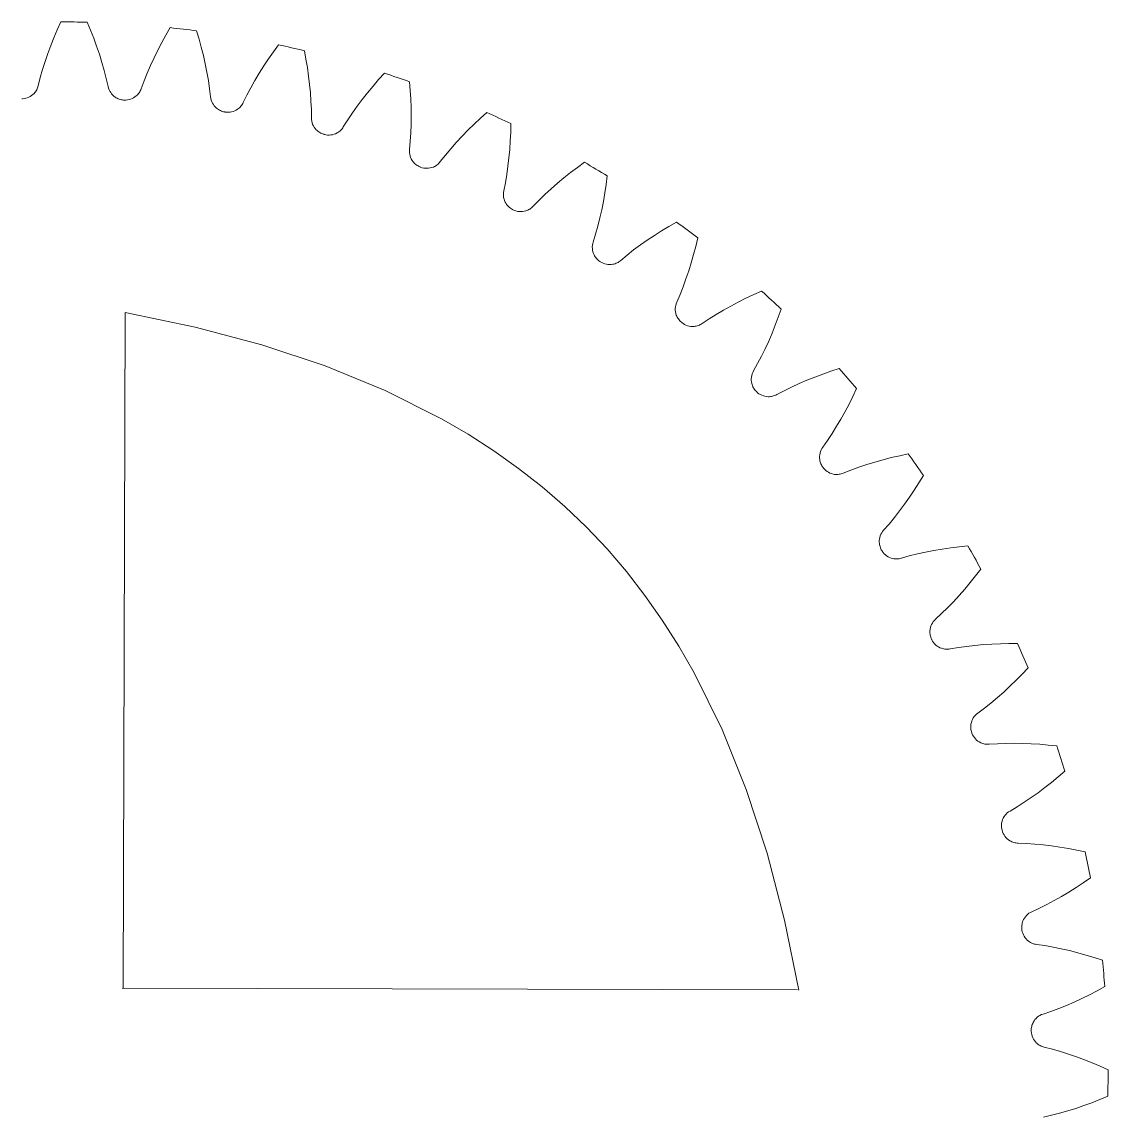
# Model space of a CAD drawing. Extents: x -181 to 448, y -465 to -8.
# Drawn here: x -87.1 to -7.8, y -178.6 to -98.6 of the extents above; entities that cross this region are included whole.
import ezdxf

# ---------------------------------------------------------------- set-up
doc = ezdxf.new("R2010")
doc.units = 0
doc.header["$MEASUREMENT"] = 0
doc.layers.add('Layer 1', color=7, linetype='Continuous')

# ---------------------------------------------------------------- blocks, each defined once
blk = doc.blocks.new('block 754')
at = {"layer": 'Layer 1', "color": 7, "lineweight": 9, "true_color": 0xffffff}
blk.add_lwpolyline([(-79.559, -119.847), (-74.445, -120.908), (-69.57, -122.206), (-64.939, -123.748), (-60.562, -125.544), (-56.453, -127.605), (-54.503, -128.74), (-52.625, -129.947), (-50.821, -131.227), (-49.092, -132.582), (-47.439, -134.013), (-45.864, -135.52), (-44.365, -137.105), (-42.944, -138.766), (-41.599, -140.503), (-40.329, -142.315), (-39.132, -144.201), (-38.008, -146.158), (-35.969, -150.28), (-34.197, -154.668), (-32.679, -159.31), (-31.406, -164.196), (-30.371, -169.318)], dxfattribs=at)
blk = doc.blocks.new('block 755')
at = {"layer": 'Layer 1', "color": 7, "lineweight": 9, "true_color": 0xffffff}
blk.add_lwpolyline([(-30.453, -169.299), (-79.769, -169.178)], dxfattribs=at)
blk = doc.blocks.new('block 756')
at = {"layer": 'Layer 1', "color": 7, "lineweight": 9, "true_color": 0xffffff}
blk.add_lwpolyline([(-79.687, -169.16), (-79.559, -119.847)], dxfattribs=at)
blk = doc.blocks.new('block 757')
at = {"layer": 'Layer 1', "color": 7, "lineweight": 9, "true_color": 0xffffff}
blk.add_open_spline([(-14.07, -164.936), (-14.072, -164.922), (-14.074, -164.909), (-14.075, -164.896)], degree=3, dxfattribs=at)
blk = doc.blocks.new('block 758')
at = {"layer": 'Layer 1', "color": 7, "lineweight": 9, "true_color": 0xffffff}
blk.add_open_spline([(-13.351, -163.589), (-13.498, -163.653), (-13.631, -163.746), (-13.743, -163.862), (-13.854, -163.978), (-13.942, -164.114), (-14.001, -164.263), (-14.041, -164.363), (-14.067, -164.468), (-14.08, -164.575), (-14.092, -164.681), (-14.091, -164.789), (-14.075, -164.896)], degree=3, knots=[0, 0, 0, 0, 1, 1, 1, 2, 2, 2, 3, 3, 3, 4, 4, 4, 4], dxfattribs=at)
blk = doc.blocks.new('block 759')
at = {"layer": 'Layer 1', "color": 7, "lineweight": 9, "true_color": 0xffffff}
blk.add_lwpolyline([(-13.351, -163.589), (-12.801, -163.336), (-12.255, -163.065), (-11.713, -162.777), (-11.176, -162.474), (-10.644, -162.156), (-10.116, -161.825), (-9.592, -161.48), (-9.073, -161.123)], dxfattribs=at)
blk = doc.blocks.new('block 760')
at = {"layer": 'Layer 1', "color": 7, "lineweight": 9, "true_color": 0xffffff}
blk.add_open_spline([(-9.073, -161.123), (-9.191, -160.488), (-9.318, -159.854), (-9.452, -159.222)], degree=3, dxfattribs=at)
blk = doc.blocks.new('block 761')
at = {"layer": 'Layer 1', "color": 7, "lineweight": 9, "true_color": 0xffffff}
blk.add_lwpolyline([(-14.348, -158.584), (-13.743, -158.607), (-13.135, -158.648), (-12.524, -158.706), (-11.912, -158.78), (-11.299, -158.869), (-10.684, -158.973), (-10.068, -159.091), (-9.452, -159.222)], dxfattribs=at)
blk = doc.blocks.new('block 762')
at = {"layer": 'Layer 1', "color": 7, "lineweight": 9, "true_color": 0xffffff}
blk.add_open_spline([(-15.518, -157.654), (-15.479, -157.81), (-15.409, -157.956), (-15.313, -158.085), (-15.218, -158.214), (-15.098, -158.324), (-14.96, -158.407), (-14.868, -158.462), (-14.769, -158.506), (-14.666, -158.535), (-14.563, -158.565), (-14.456, -158.582), (-14.348, -158.584)], degree=3, knots=[0, 0, 0, 0, 1, 1, 1, 2, 2, 2, 3, 3, 3, 4, 4, 4, 4], dxfattribs=at)
blk = doc.blocks.new('block 763')
at = {"layer": 'Layer 1', "color": 7, "lineweight": 9, "true_color": 0xffffff}
blk.add_open_spline([(-15.518, -157.654), (-15.521, -157.641), (-15.525, -157.628), (-15.528, -157.615)], degree=3, dxfattribs=at)
blk = doc.blocks.new('block 764')
at = {"layer": 'Layer 1', "color": 7, "lineweight": 9, "true_color": 0xffffff}
blk.add_open_spline([(-14.945, -156.24), (-15.084, -156.319), (-15.207, -156.426), (-15.305, -156.552), (-15.404, -156.679), (-15.477, -156.824), (-15.521, -156.978), (-15.549, -157.082), (-15.565, -157.189), (-15.566, -157.296), (-15.567, -157.404), (-15.555, -157.511), (-15.528, -157.615)], degree=3, knots=[0, 0, 0, 0, 1, 1, 1, 2, 2, 2, 3, 3, 3, 4, 4, 4, 4], dxfattribs=at)
blk = doc.blocks.new('block 765')
at = {"layer": 'Layer 1', "color": 7, "lineweight": 9, "true_color": 0xffffff}
blk.add_lwpolyline([(-14.945, -156.24), (-14.423, -155.931), (-13.908, -155.604), (-13.4, -155.261), (-12.898, -154.904), (-12.401, -154.532), (-11.911, -154.147), (-11.426, -153.75), (-10.948, -153.34)], dxfattribs=at)
blk = doc.blocks.new('block 766')
at = {"layer": 'Layer 1', "color": 7, "lineweight": 9, "true_color": 0xffffff}
blk.add_open_spline([(-10.948, -153.34), (-11.131, -152.721), (-11.323, -152.104), (-11.523, -151.489)], degree=3, dxfattribs=at)
blk = doc.blocks.new('block 767')
at = {"layer": 'Layer 1', "color": 7, "lineweight": 9, "true_color": 0xffffff}
blk.add_lwpolyline([(-16.459, -151.366), (-15.855, -151.326), (-15.245, -151.303), (-14.632, -151.297), (-14.016, -151.307), (-13.396, -151.331), (-12.774, -151.37), (-12.15, -151.423), (-11.523, -151.489)], dxfattribs=at)
blk = doc.blocks.new('block 768')
at = {"layer": 'Layer 1', "color": 7, "lineweight": 9, "true_color": 0xffffff}
blk.add_open_spline([(-17.72, -150.564), (-17.664, -150.715), (-17.58, -150.853), (-17.471, -150.972), (-17.362, -151.09), (-17.232, -151.186), (-17.086, -151.254), (-16.989, -151.3), (-16.886, -151.332), (-16.78, -151.351), (-16.674, -151.37), (-16.566, -151.375), (-16.459, -151.366)], degree=3, knots=[0, 0, 0, 0, 1, 1, 1, 2, 2, 2, 3, 3, 3, 4, 4, 4, 4], dxfattribs=at)
blk = doc.blocks.new('block 769')
at = {"layer": 'Layer 1', "color": 7, "lineweight": 9, "true_color": 0xffffff}
blk.add_open_spline([(-17.72, -150.564), (-17.724, -150.552), (-17.729, -150.539), (-17.734, -150.526)], degree=3, dxfattribs=at)
blk = doc.blocks.new('block 770')
at = {"layer": 'Layer 1', "color": 7, "lineweight": 9, "true_color": 0xffffff}
blk.add_open_spline([(-17.297, -149.097), (-17.428, -149.191), (-17.538, -149.31), (-17.623, -149.446), (-17.708, -149.582), (-17.766, -149.734), (-17.793, -149.892), (-17.811, -149.998), (-17.815, -150.106), (-17.805, -150.213), (-17.795, -150.32), (-17.771, -150.425), (-17.734, -150.526)], degree=3, knots=[0, 0, 0, 0, 1, 1, 1, 2, 2, 2, 3, 3, 3, 4, 4, 4, 4], dxfattribs=at)
blk = doc.blocks.new('block 771')
at = {"layer": 'Layer 1', "color": 7, "lineweight": 9, "true_color": 0xffffff}
blk.add_lwpolyline([(-17.297, -149.097), (-16.811, -148.735), (-16.333, -148.357), (-15.863, -147.963), (-15.401, -147.555), (-14.947, -147.133), (-14.499, -146.699), (-14.059, -146.253), (-13.625, -145.796)], dxfattribs=at)
blk = doc.blocks.new('block 772')
at = {"layer": 'Layer 1', "color": 7, "lineweight": 9, "true_color": 0xffffff}
blk.add_open_spline([(-13.625, -145.796), (-13.873, -145.199), (-14.128, -144.606), (-14.391, -144.015)], degree=3, dxfattribs=at)
blk = doc.blocks.new('block 773')
at = {"layer": 'Layer 1', "color": 7, "lineweight": 9, "true_color": 0xffffff}
blk.add_lwpolyline([(-19.313, -144.409), (-18.716, -144.305), (-18.112, -144.219), (-17.503, -144.149), (-16.889, -144.094), (-16.27, -144.054), (-15.648, -144.028), (-15.021, -144.015), (-14.391, -144.015)], dxfattribs=at)
blk = doc.blocks.new('block 774')
at = {"layer": 'Layer 1', "color": 7, "lineweight": 9, "true_color": 0xffffff}
blk.add_open_spline([(-20.65, -143.743), (-20.579, -143.887), (-20.481, -144.016), (-20.36, -144.122), (-20.24, -144.228), (-20.1, -144.31), (-19.948, -144.363), (-19.847, -144.398), (-19.741, -144.42), (-19.634, -144.428), (-19.526, -144.436), (-19.419, -144.429), (-19.313, -144.409)], degree=3, knots=[0, 0, 0, 0, 1, 1, 1, 2, 2, 2, 3, 3, 3, 4, 4, 4, 4], dxfattribs=at)
blk = doc.blocks.new('block 775')
at = {"layer": 'Layer 1', "color": 7, "lineweight": 9, "true_color": 0xffffff}
blk.add_open_spline([(-20.65, -143.743), (-20.656, -143.731), (-20.662, -143.719), (-20.668, -143.707)], degree=3, dxfattribs=at)
blk = doc.blocks.new('block 776')
at = {"layer": 'Layer 1', "color": 7, "lineweight": 9, "true_color": 0xffffff}
blk.add_open_spline([(-20.383, -142.24), (-20.503, -142.347), (-20.601, -142.476), (-20.671, -142.621), (-20.742, -142.765), (-20.783, -142.922), (-20.793, -143.082), (-20.8, -143.19), (-20.793, -143.297), (-20.772, -143.403), (-20.751, -143.508), (-20.716, -143.61), (-20.668, -143.707)], degree=3, knots=[0, 0, 0, 0, 1, 1, 1, 2, 2, 2, 3, 3, 3, 4, 4, 4, 4], dxfattribs=at)
blk = doc.blocks.new('block 777')
at = {"layer": 'Layer 1', "color": 7, "lineweight": 9, "true_color": 0xffffff}
blk.add_lwpolyline([(-20.383, -142.24), (-19.938, -141.829), (-19.502, -141.403), (-19.076, -140.962), (-18.659, -140.508), (-18.251, -140.041), (-17.851, -139.563), (-17.46, -139.073), (-17.077, -138.573)], dxfattribs=at)
blk = doc.blocks.new('block 778')
at = {"layer": 'Layer 1', "color": 7, "lineweight": 9, "true_color": 0xffffff}
blk.add_open_spline([(-17.077, -138.573), (-17.385, -138.005), (-17.701, -137.442), (-18.024, -136.882)], degree=3, dxfattribs=at)
blk = doc.blocks.new('block 779')
at = {"layer": 'Layer 1', "color": 7, "lineweight": 9, "true_color": 0xffffff}
blk.add_lwpolyline([(-22.878, -137.788), (-22.295, -137.623), (-21.704, -137.474), (-21.106, -137.34), (-20.501, -137.222), (-19.89, -137.117), (-19.273, -137.026), (-18.651, -136.948), (-18.024, -136.882)], dxfattribs=at)
blk = doc.blocks.new('block 780')
at = {"layer": 'Layer 1', "color": 7, "lineweight": 9, "true_color": 0xffffff}
blk.add_open_spline([(-24.278, -137.266), (-24.192, -137.401), (-24.081, -137.519), (-23.95, -137.612), (-23.819, -137.705), (-23.671, -137.772), (-23.515, -137.809), (-23.41, -137.833), (-23.303, -137.844), (-23.195, -137.84), (-23.088, -137.837), (-22.981, -137.819), (-22.878, -137.788)], degree=3, knots=[0, 0, 0, 0, 1, 1, 1, 2, 2, 2, 3, 3, 3, 4, 4, 4, 4], dxfattribs=at)
blk = doc.blocks.new('block 781')
at = {"layer": 'Layer 1', "color": 7, "lineweight": 9, "true_color": 0xffffff}
blk.add_open_spline([(-24.278, -137.266), (-24.285, -137.254), (-24.292, -137.243), (-24.3, -137.231)], degree=3, dxfattribs=at)
blk = doc.blocks.new('block 782')
at = {"layer": 'Layer 1', "color": 7, "lineweight": 9, "true_color": 0xffffff}
blk.add_open_spline([(-24.17, -135.743), (-24.278, -135.862), (-24.361, -136.001), (-24.416, -136.152), (-24.471, -136.303), (-24.496, -136.463), (-24.489, -136.623), (-24.485, -136.731), (-24.466, -136.837), (-24.434, -136.94), (-24.402, -137.042), (-24.357, -137.14), (-24.3, -137.231)], degree=3, knots=[0, 0, 0, 0, 1, 1, 1, 2, 2, 2, 3, 3, 3, 4, 4, 4, 4], dxfattribs=at)
blk = doc.blocks.new('block 783')
at = {"layer": 'Layer 1', "color": 7, "lineweight": 9, "true_color": 0xffffff}
blk.add_lwpolyline([(-24.17, -135.743), (-23.769, -135.288), (-23.381, -134.818), (-23.003, -134.335), (-22.636, -133.84), (-22.279, -133.333), (-21.931, -132.816), (-21.593, -132.288), (-21.264, -131.75)], dxfattribs=at)
blk = doc.blocks.new('block 784')
at = {"layer": 'Layer 1', "color": 7, "lineweight": 9, "true_color": 0xffffff}
blk.add_open_spline([(-21.264, -131.75), (-21.631, -131.218), (-22.004, -130.69), (-22.383, -130.168)], degree=3, dxfattribs=at)
blk = doc.blocks.new('block 785')
at = {"layer": 'Layer 1', "color": 7, "lineweight": 9, "true_color": 0xffffff}
blk.add_lwpolyline([(-27.116, -131.576), (-26.554, -131.351), (-25.981, -131.141), (-25.4, -130.946), (-24.811, -130.764), (-24.214, -130.597), (-23.61, -130.441), (-23, -130.299), (-22.383, -130.168)], dxfattribs=at)
blk = doc.blocks.new('block 786')
at = {"layer": 'Layer 1', "color": 7, "lineweight": 9, "true_color": 0xffffff}
blk.add_open_spline([(-28.563, -131.203), (-28.463, -131.329), (-28.34, -131.434), (-28.2, -131.513), (-28.06, -131.592), (-27.906, -131.643), (-27.747, -131.663), (-27.64, -131.676), (-27.532, -131.676), (-27.426, -131.661), (-27.319, -131.646), (-27.215, -131.618), (-27.116, -131.576)], degree=3, knots=[0, 0, 0, 0, 1, 1, 1, 2, 2, 2, 3, 3, 3, 4, 4, 4, 4], dxfattribs=at)
blk = doc.blocks.new('block 787')
at = {"layer": 'Layer 1', "color": 7, "lineweight": 9, "true_color": 0xffffff}
blk.add_open_spline([(-28.563, -131.203), (-28.571, -131.192), (-28.579, -131.182), (-28.588, -131.171)], degree=3, dxfattribs=at)
blk = doc.blocks.new('block 788')
at = {"layer": 'Layer 1', "color": 7, "lineweight": 9, "true_color": 0xffffff}
blk.add_open_spline([(-28.614, -129.677), (-28.709, -129.807), (-28.778, -129.953), (-28.817, -130.109), (-28.855, -130.265), (-28.863, -130.427), (-28.84, -130.586), (-28.824, -130.693), (-28.795, -130.796), (-28.752, -130.895), (-28.71, -130.994), (-28.654, -131.087), (-28.588, -131.171)], degree=3, knots=[0, 0, 0, 0, 1, 1, 1, 2, 2, 2, 3, 3, 3, 4, 4, 4, 4], dxfattribs=at)
blk = doc.blocks.new('block 789')
at = {"layer": 'Layer 1', "color": 7, "lineweight": 9, "true_color": 0xffffff}
blk.add_lwpolyline([(-28.614, -129.677), (-28.264, -129.183), (-27.926, -128.675), (-27.601, -128.155), (-27.288, -127.624), (-26.985, -127.083), (-26.694, -126.532), (-26.413, -125.972), (-26.142, -125.403)], dxfattribs=at)
blk = doc.blocks.new('block 790')
at = {"layer": 'Layer 1', "color": 7, "lineweight": 9, "true_color": 0xffffff}
blk.add_open_spline([(-26.142, -125.403), (-26.562, -124.912), (-26.988, -124.426), (-27.42, -123.946)], degree=3, dxfattribs=at)
blk = doc.blocks.new('block 791')
at = {"layer": 'Layer 1', "color": 7, "lineweight": 9, "true_color": 0xffffff}
blk.add_lwpolyline([(-31.98, -125.841), (-31.444, -125.558), (-30.897, -125.29), (-30.339, -125.035), (-29.772, -124.793), (-29.196, -124.564), (-28.612, -124.346), (-28.02, -124.14), (-27.42, -123.946)], dxfattribs=at)
blk = doc.blocks.new('block 792')
at = {"layer": 'Layer 1', "color": 7, "lineweight": 9, "true_color": 0xffffff}
blk.add_open_spline([(-33.458, -125.621), (-33.346, -125.736), (-33.212, -125.828), (-33.065, -125.892), (-32.917, -125.956), (-32.759, -125.99), (-32.598, -125.994), (-32.491, -125.996), (-32.384, -125.984), (-32.279, -125.958), (-32.175, -125.932), (-32.074, -125.893), (-31.98, -125.841)], degree=3, knots=[0, 0, 0, 0, 1, 1, 1, 2, 2, 2, 3, 3, 3, 4, 4, 4, 4], dxfattribs=at)
blk = doc.blocks.new('block 793')
at = {"layer": 'Layer 1', "color": 7, "lineweight": 9, "true_color": 0xffffff}
blk.add_open_spline([(-33.458, -125.621), (-33.467, -125.611), (-33.477, -125.602), (-33.486, -125.592)], degree=3, dxfattribs=at)
blk = doc.blocks.new('block 794')
at = {"layer": 'Layer 1', "color": 7, "lineweight": 9, "true_color": 0xffffff}
blk.add_open_spline([(-33.668, -124.109), (-33.749, -124.248), (-33.802, -124.401), (-33.825, -124.56), (-33.847, -124.719), (-33.838, -124.881), (-33.798, -125.037), (-33.771, -125.141), (-33.731, -125.241), (-33.678, -125.335), (-33.626, -125.429), (-33.561, -125.515), (-33.486, -125.592)], degree=3, knots=[0, 0, 0, 0, 1, 1, 1, 2, 2, 2, 3, 3, 3, 4, 4, 4, 4], dxfattribs=at)
blk = doc.blocks.new('block 795')
at = {"layer": 'Layer 1', "color": 7, "lineweight": 9, "true_color": 0xffffff}
blk.add_lwpolyline([(-33.668, -124.109), (-33.372, -123.581), (-33.089, -123.041), (-32.82, -122.49), (-32.564, -121.929), (-32.32, -121.359), (-32.088, -120.78), (-31.867, -120.194), (-31.657, -119.6)], dxfattribs=at)
blk = doc.blocks.new('block 796')
at = {"layer": 'Layer 1', "color": 7, "lineweight": 9, "true_color": 0xffffff}
blk.add_open_spline([(-31.657, -119.6), (-32.126, -119.155), (-32.6, -118.717), (-33.08, -118.284)], degree=3, dxfattribs=at)
blk = doc.blocks.new('block 797')
at = {"layer": 'Layer 1', "color": 7, "lineweight": 9, "true_color": 0xffffff}
blk.add_lwpolyline([(-37.417, -120.646), (-36.914, -120.308), (-36.397, -119.984), (-35.869, -119.673), (-35.331, -119.373), (-34.782, -119.084), (-34.223, -118.807), (-33.656, -118.541), (-33.08, -118.284)], dxfattribs=at)
blk = doc.blocks.new('block 798')
at = {"layer": 'Layer 1', "color": 7, "lineweight": 9, "true_color": 0xffffff}
blk.add_open_spline([(-38.909, -120.582), (-38.786, -120.684), (-38.644, -120.762), (-38.49, -120.81), (-38.337, -120.858), (-38.176, -120.876), (-38.016, -120.862), (-37.909, -120.853), (-37.803, -120.83), (-37.702, -120.794), (-37.601, -120.757), (-37.505, -120.708), (-37.417, -120.646)], degree=3, knots=[0, 0, 0, 0, 1, 1, 1, 2, 2, 2, 3, 3, 3, 4, 4, 4, 4], dxfattribs=at)
blk = doc.blocks.new('block 799')
at = {"layer": 'Layer 1', "color": 7, "lineweight": 9, "true_color": 0xffffff}
blk.add_open_spline([(-38.909, -120.582), (-38.92, -120.573), (-38.93, -120.564), (-38.941, -120.556)], degree=3, dxfattribs=at)
blk = doc.blocks.new('block 800')
at = {"layer": 'Layer 1', "color": 7, "lineweight": 9, "true_color": 0xffffff}
blk.add_open_spline([(-39.277, -119.1), (-39.343, -119.246), (-39.38, -119.404), (-39.385, -119.565), (-39.391, -119.725), (-39.365, -119.886), (-39.309, -120.036), (-39.271, -120.137), (-39.221, -120.232), (-39.159, -120.32), (-39.097, -120.408), (-39.023, -120.487), (-38.941, -120.556)], degree=3, knots=[0, 0, 0, 0, 1, 1, 1, 2, 2, 2, 3, 3, 3, 4, 4, 4, 4], dxfattribs=at)
blk = doc.blocks.new('block 801')
at = {"layer": 'Layer 1', "color": 7, "lineweight": 9, "true_color": 0xffffff}
blk.add_lwpolyline([(-39.277, -119.1), (-39.037, -118.543), (-38.813, -117.977), (-38.603, -117.401), (-38.406, -116.816), (-38.223, -116.224), (-38.053, -115.624), (-37.894, -115.018), (-37.748, -114.405)], dxfattribs=at)
blk = doc.blocks.new('block 802')
at = {"layer": 'Layer 1', "color": 7, "lineweight": 9, "true_color": 0xffffff}
blk.add_open_spline([(-37.748, -114.405), (-38.261, -114.012), (-38.778, -113.625), (-39.301, -113.246)], degree=3, dxfattribs=at)
blk = doc.blocks.new('block 803')
at = {"layer": 'Layer 1', "color": 7, "lineweight": 9, "true_color": 0xffffff}
blk.add_lwpolyline([(-43.367, -116.048), (-42.902, -115.659), (-42.422, -115.283), (-41.93, -114.918), (-41.425, -114.563), (-40.909, -114.219), (-40.383, -113.885), (-39.847, -113.561), (-39.301, -113.246)], dxfattribs=at)
blk = doc.blocks.new('block 804')
at = {"layer": 'Layer 1', "color": 7, "lineweight": 9, "true_color": 0xffffff}
blk.add_open_spline([(-44.858, -116.14), (-44.725, -116.229), (-44.575, -116.291), (-44.417, -116.323), (-44.26, -116.355), (-44.098, -116.356), (-43.94, -116.325), (-43.834, -116.305), (-43.732, -116.271), (-43.635, -116.224), (-43.538, -116.177), (-43.448, -116.118), (-43.367, -116.048)], degree=3, knots=[0, 0, 0, 0, 1, 1, 1, 2, 2, 2, 3, 3, 3, 4, 4, 4, 4], dxfattribs=at)
blk = doc.blocks.new('block 805')
at = {"layer": 'Layer 1', "color": 7, "lineweight": 9, "true_color": 0xffffff}
blk.add_open_spline([(-44.858, -116.14), (-44.869, -116.132), (-44.881, -116.125), (-44.892, -116.117)], degree=3, dxfattribs=at)
blk = doc.blocks.new('block 806')
at = {"layer": 'Layer 1', "color": 7, "lineweight": 9, "true_color": 0xffffff}
blk.add_open_spline([(-45.378, -114.705), (-45.429, -114.857), (-45.449, -115.018), (-45.437, -115.178), (-45.426, -115.338), (-45.384, -115.495), (-45.312, -115.639), (-45.265, -115.735), (-45.204, -115.825), (-45.133, -115.906), (-45.062, -115.986), (-44.981, -116.057), (-44.892, -116.117)], degree=3, knots=[0, 0, 0, 0, 1, 1, 1, 2, 2, 2, 3, 3, 3, 4, 4, 4, 4], dxfattribs=at)
blk = doc.blocks.new('block 807')
at = {"layer": 'Layer 1', "color": 7, "lineweight": 9, "true_color": 0xffffff}
blk.add_lwpolyline([(-45.378, -114.705), (-45.198, -114.126), (-45.034, -113.539), (-44.885, -112.944), (-44.751, -112.342), (-44.631, -111.734), (-44.524, -111.12), (-44.43, -110.5), (-44.348, -109.875)], dxfattribs=at)
blk = doc.blocks.new('block 808')
at = {"layer": 'Layer 1', "color": 7, "lineweight": 9, "true_color": 0xffffff}
blk.add_open_spline([(-44.348, -109.875), (-44.899, -109.538), (-45.455, -109.208), (-46.014, -108.885)], degree=3, dxfattribs=at)
blk = doc.blocks.new('block 809')
at = {"layer": 'Layer 1', "color": 7, "lineweight": 9, "true_color": 0xffffff}
blk.add_lwpolyline([(-49.765, -112.097), (-49.343, -111.662), (-48.905, -111.237), (-48.454, -110.822), (-47.989, -110.417), (-47.512, -110.021), (-47.024, -109.634), (-46.524, -109.255), (-46.014, -108.885)], dxfattribs=at)
blk = doc.blocks.new('block 810')
at = {"layer": 'Layer 1', "color": 7, "lineweight": 9, "true_color": 0xffffff}
blk.add_open_spline([(-51.238, -112.344), (-51.096, -112.419), (-50.941, -112.465), (-50.781, -112.48), (-50.621, -112.495), (-50.46, -112.479), (-50.306, -112.433), (-50.203, -112.401), (-50.105, -112.357), (-50.013, -112.3), (-49.922, -112.243), (-49.839, -112.175), (-49.765, -112.097)], degree=3, knots=[0, 0, 0, 0, 1, 1, 1, 2, 2, 2, 3, 3, 3, 4, 4, 4, 4], dxfattribs=at)
blk = doc.blocks.new('block 811')
at = {"layer": 'Layer 1', "color": 7, "lineweight": 9, "true_color": 0xffffff}
blk.add_open_spline([(-51.238, -112.344), (-51.25, -112.337), (-51.262, -112.331), (-51.274, -112.325)], degree=3, dxfattribs=at)
blk = doc.blocks.new('block 812')
at = {"layer": 'Layer 1', "color": 7, "lineweight": 9, "true_color": 0xffffff}
blk.add_open_spline([(-51.906, -110.971), (-51.94, -111.128), (-51.943, -111.29), (-51.915, -111.448), (-51.887, -111.606), (-51.828, -111.758), (-51.742, -111.893), (-51.685, -111.984), (-51.616, -112.067), (-51.537, -112.14), (-51.458, -112.213), (-51.369, -112.275), (-51.274, -112.325)], degree=3, knots=[0, 0, 0, 0, 1, 1, 1, 2, 2, 2, 3, 3, 3, 4, 4, 4, 4], dxfattribs=at)
blk = doc.blocks.new('block 813')
at = {"layer": 'Layer 1', "color": 7, "lineweight": 9, "true_color": 0xffffff}
blk.add_lwpolyline([(-51.906, -110.971), (-51.787, -110.377), (-51.685, -109.776), (-51.6, -109.169), (-51.529, -108.556), (-51.473, -107.939), (-51.431, -107.317), (-51.402, -106.69), (-51.386, -106.06)], dxfattribs=at)
blk = doc.blocks.new('block 814')
at = {"layer": 'Layer 1', "color": 7, "lineweight": 9, "true_color": 0xffffff}
blk.add_open_spline([(-51.386, -106.06), (-51.97, -105.783), (-52.556, -105.512), (-53.147, -105.25)], degree=3, dxfattribs=at)
blk = doc.blocks.new('block 815')
at = {"layer": 'Layer 1', "color": 7, "lineweight": 9, "true_color": 0xffffff}
blk.add_lwpolyline([(-56.541, -108.836), (-56.167, -108.359), (-55.776, -107.891), (-55.37, -107.432), (-54.95, -106.98), (-54.518, -106.536), (-54.072, -106.1), (-53.615, -105.671), (-53.147, -105.25)], dxfattribs=at)
blk = doc.blocks.new('block 816')
at = {"layer": 'Layer 1', "color": 7, "lineweight": 9, "true_color": 0xffffff}
blk.add_open_spline([(-57.981, -109.236), (-57.831, -109.295), (-57.672, -109.325), (-57.511, -109.323), (-57.351, -109.322), (-57.192, -109.289), (-57.044, -109.226), (-56.945, -109.185), (-56.852, -109.13), (-56.767, -109.064), (-56.682, -108.998), (-56.606, -108.921), (-56.541, -108.836)], degree=3, knots=[0, 0, 0, 0, 1, 1, 1, 2, 2, 2, 3, 3, 3, 4, 4, 4, 4], dxfattribs=at)
blk = doc.blocks.new('block 817')
at = {"layer": 'Layer 1', "color": 7, "lineweight": 9, "true_color": 0xffffff}
blk.add_open_spline([(-57.981, -109.236), (-57.993, -109.231), (-58.006, -109.226), (-58.018, -109.221)], degree=3, dxfattribs=at)
blk = doc.blocks.new('block 818')
at = {"layer": 'Layer 1', "color": 7, "lineweight": 9, "true_color": 0xffffff}
blk.add_open_spline([(-58.788, -107.94), (-58.805, -108.1), (-58.792, -108.261), (-58.747, -108.416), (-58.703, -108.57), (-58.629, -108.714), (-58.529, -108.84), (-58.462, -108.925), (-58.385, -109), (-58.299, -109.064), (-58.212, -109.128), (-58.118, -109.181), (-58.018, -109.221)], degree=3, knots=[0, 0, 0, 0, 1, 1, 1, 2, 2, 2, 3, 3, 3, 4, 4, 4, 4], dxfattribs=at)
blk = doc.blocks.new('block 819')
at = {"layer": 'Layer 1', "color": 7, "lineweight": 9, "true_color": 0xffffff}
blk.add_lwpolyline([(-58.788, -107.94), (-58.732, -107.337), (-58.693, -106.728), (-58.672, -106.116), (-58.666, -105.499), (-58.675, -104.879), (-58.698, -104.256), (-58.734, -103.63), (-58.784, -103.002)], dxfattribs=at)
blk = doc.blocks.new('block 820')
at = {"layer": 'Layer 1', "color": 7, "lineweight": 9, "true_color": 0xffffff}
blk.add_open_spline([(-58.784, -103.002), (-59.394, -102.787), (-60.005, -102.579), (-60.62, -102.38)], degree=3, dxfattribs=at)
blk = doc.blocks.new('block 821')
at = {"layer": 'Layer 1', "color": 7, "lineweight": 9, "true_color": 0xffffff}
blk.add_lwpolyline([(-63.621, -106.301), (-63.298, -105.788), (-62.959, -105.282), (-62.603, -104.782), (-62.233, -104.289), (-61.849, -103.803), (-61.451, -103.322), (-61.042, -102.848), (-60.62, -102.38)], dxfattribs=at)
blk = doc.blocks.new('block 822')
at = {"layer": 'Layer 1', "color": 7, "lineweight": 9, "true_color": 0xffffff}
blk.add_open_spline([(-65.011, -106.849), (-64.856, -106.893), (-64.694, -106.906), (-64.535, -106.888), (-64.375, -106.869), (-64.221, -106.82), (-64.08, -106.742), (-63.986, -106.69), (-63.899, -106.626), (-63.822, -106.552), (-63.744, -106.477), (-63.676, -106.393), (-63.621, -106.301)], degree=3, knots=[0, 0, 0, 0, 1, 1, 1, 2, 2, 2, 3, 3, 3, 4, 4, 4, 4], dxfattribs=at)
blk = doc.blocks.new('block 823')
at = {"layer": 'Layer 1', "color": 7, "lineweight": 9, "true_color": 0xffffff}
blk.add_open_spline([(-65.011, -106.849), (-65.024, -106.846), (-65.037, -106.842), (-65.05, -106.838)], degree=3, dxfattribs=at)
blk = doc.blocks.new('block 824')
at = {"layer": 'Layer 1', "color": 7, "lineweight": 9, "true_color": 0xffffff}
blk.add_open_spline([(-65.949, -105.645), (-65.95, -105.806), (-65.919, -105.965), (-65.859, -106.114), (-65.799, -106.263), (-65.71, -106.399), (-65.597, -106.513), (-65.522, -106.59), (-65.437, -106.657), (-65.345, -106.712), (-65.252, -106.767), (-65.153, -106.809), (-65.05, -106.838)], degree=3, knots=[0, 0, 0, 0, 1, 1, 1, 2, 2, 2, 3, 3, 3, 4, 4, 4, 4], dxfattribs=at)
blk = doc.blocks.new('block 825')
at = {"layer": 'Layer 1', "color": 7, "lineweight": 9, "true_color": 0xffffff}
blk.add_lwpolyline([(-65.949, -105.645), (-65.956, -105.039), (-65.982, -104.43), (-66.024, -103.819), (-66.083, -103.205), (-66.156, -102.589), (-66.244, -101.972), (-66.346, -101.354), (-66.462, -100.734)], dxfattribs=at)
blk = doc.blocks.new('block 826')
at = {"layer": 'Layer 1', "color": 7, "lineweight": 9, "true_color": 0xffffff}
blk.add_open_spline([(-66.462, -100.734), (-67.09, -100.584), (-67.72, -100.441), (-68.352, -100.307)], degree=3, dxfattribs=at)
blk = doc.blocks.new('block 827')
at = {"layer": 'Layer 1', "color": 7, "lineweight": 9, "true_color": 0xffffff}
blk.add_lwpolyline([(-70.927, -104.52), (-70.66, -103.976), (-70.375, -103.437), (-70.073, -102.904), (-69.757, -102.375), (-69.426, -101.85), (-69.081, -101.331), (-68.723, -100.817), (-68.352, -100.307)], dxfattribs=at)
blk = doc.blocks.new('block 828')
at = {"layer": 'Layer 1', "color": 7, "lineweight": 9, "true_color": 0xffffff}
blk.add_open_spline([(-72.252, -105.211), (-72.093, -105.238), (-71.931, -105.234), (-71.775, -105.199), (-71.618, -105.164), (-71.469, -105.099), (-71.338, -105.007), (-71.249, -104.946), (-71.17, -104.873), (-71.1, -104.791), (-71.031, -104.709), (-70.973, -104.618), (-70.927, -104.52)], degree=3, knots=[0, 0, 0, 0, 1, 1, 1, 2, 2, 2, 3, 3, 3, 4, 4, 4, 4], dxfattribs=at)
blk = doc.blocks.new('block 829')
at = {"layer": 'Layer 1', "color": 7, "lineweight": 9, "true_color": 0xffffff}
blk.add_open_spline([(-72.252, -105.211), (-72.265, -105.209), (-72.278, -105.206), (-72.292, -105.204)], degree=3, dxfattribs=at)
blk = doc.blocks.new('block 830')
at = {"layer": 'Layer 1', "color": 7, "lineweight": 9, "true_color": 0xffffff}
blk.add_open_spline([(-73.311, -104.112), (-73.295, -104.271), (-73.248, -104.427), (-73.172, -104.568), (-73.097, -104.71), (-72.994, -104.836), (-72.87, -104.938), (-72.788, -105.007), (-72.696, -105.064), (-72.598, -105.109), (-72.501, -105.154), (-72.398, -105.186), (-72.292, -105.204)], degree=3, knots=[0, 0, 0, 0, 1, 1, 1, 2, 2, 2, 3, 3, 3, 4, 4, 4, 4], dxfattribs=at)
blk = doc.blocks.new('block 831')
at = {"layer": 'Layer 1', "color": 7, "lineweight": 9, "true_color": 0xffffff}
blk.add_lwpolyline([(-73.311, -104.112), (-73.381, -103.51), (-73.47, -102.906), (-73.576, -102.303), (-73.699, -101.698), (-73.836, -101.094), (-73.988, -100.489), (-74.154, -99.885), (-74.334, -99.281)], dxfattribs=at)
blk = doc.blocks.new('block 832')
at = {"layer": 'Layer 1', "color": 7, "lineweight": 9, "true_color": 0xffffff}
blk.add_open_spline([(-74.334, -99.281), (-74.975, -99.197), (-75.616, -99.121), (-76.259, -99.053)], degree=3, dxfattribs=at)
blk = doc.blocks.new('block 833')
at = {"layer": 'Layer 1', "color": 7, "lineweight": 9, "true_color": 0xffffff}
blk.add_lwpolyline([(-78.379, -103.513), (-78.17, -102.944), (-77.943, -102.378), (-77.699, -101.816), (-77.44, -101.257), (-77.165, -100.701), (-76.876, -100.148), (-76.574, -99.599), (-76.259, -99.053)], dxfattribs=at)
blk = doc.blocks.new('block 834')
at = {"layer": 'Layer 1', "color": 7, "lineweight": 9, "true_color": 0xffffff}
blk.add_open_spline([(-79.624, -104.338), (-79.464, -104.349), (-79.303, -104.328), (-79.151, -104.277), (-78.999, -104.226), (-78.858, -104.145), (-78.736, -104.04), (-78.655, -103.97), (-78.583, -103.889), (-78.523, -103.8), (-78.463, -103.711), (-78.414, -103.615), (-78.379, -103.513)], degree=3, knots=[0, 0, 0, 0, 1, 1, 1, 2, 2, 2, 3, 3, 3, 4, 4, 4, 4], dxfattribs=at)
blk = doc.blocks.new('block 835')
at = {"layer": 'Layer 1', "color": 7, "lineweight": 9, "true_color": 0xffffff}
blk.add_open_spline([(-79.624, -104.338), (-79.638, -104.337), (-79.651, -104.337), (-79.665, -104.336)], degree=3, dxfattribs=at)
blk = doc.blocks.new('block 836')
at = {"layer": 'Layer 1', "color": 7, "lineweight": 9, "true_color": 0xffffff}
blk.add_open_spline([(-80.793, -103.356), (-80.76, -103.513), (-80.697, -103.662), (-80.607, -103.795), (-80.517, -103.929), (-80.402, -104.043), (-80.268, -104.132), (-80.179, -104.191), (-80.082, -104.239), (-79.98, -104.273), (-79.878, -104.308), (-79.772, -104.329), (-79.665, -104.336)], degree=3, knots=[0, 0, 0, 0, 1, 1, 1, 2, 2, 2, 3, 3, 3, 4, 4, 4, 4], dxfattribs=at)
blk = doc.blocks.new('block 837')
at = {"layer": 'Layer 1', "color": 7, "lineweight": 9, "true_color": 0xffffff}
blk.add_lwpolyline([(-80.793, -103.356), (-80.925, -102.764), (-81.077, -102.174), (-81.246, -101.585), (-81.431, -100.996), (-81.631, -100.409), (-81.845, -99.824), (-82.073, -99.24), (-82.315, -98.658)], dxfattribs=at)
blk = doc.blocks.new('block 838')
at = {"layer": 'Layer 1', "color": 7, "lineweight": 9, "true_color": 0xffffff}
blk.add_open_spline([(-82.315, -98.658), (-82.961, -98.642), (-83.607, -98.634), (-84.253, -98.634)], degree=3, dxfattribs=at)
blk = doc.blocks.new('block 839')
at = {"layer": 'Layer 1', "color": 7, "lineweight": 9, "true_color": 0xffffff}
blk.add_lwpolyline([(-85.895, -103.29), (-85.747, -102.703), (-85.581, -102.116), (-85.397, -101.531), (-85.197, -100.948), (-84.982, -100.367), (-84.753, -99.787), (-84.51, -99.209), (-84.253, -98.634)], dxfattribs=at)
blk = doc.blocks.new('block 840')
at = {"layer": 'Layer 1', "color": 7, "lineweight": 9, "true_color": 0xffffff}
blk.add_open_spline([(-87.048, -104.241), (-86.887, -104.235), (-86.73, -104.197), (-86.583, -104.13), (-86.437, -104.064), (-86.306, -103.969), (-86.196, -103.852), (-86.122, -103.773), (-86.06, -103.686), (-86.009, -103.591), (-85.958, -103.496), (-85.92, -103.395), (-85.895, -103.29)], degree=3, knots=[0, 0, 0, 0, 1, 1, 1, 2, 2, 2, 3, 3, 3, 4, 4, 4, 4], dxfattribs=at)
blk = doc.blocks.new('block 841')
at = {"layer": 'Layer 1', "color": 7, "lineweight": 9, "true_color": 0xffffff}
blk.add_open_spline([(-87.048, -104.241), (-87.061, -104.242), (-87.075, -104.242), (-87.088, -104.243)], degree=3, dxfattribs=at)
blk = doc.blocks.new('block 1102')
at = {"layer": 'Layer 1', "color": 7, "lineweight": 9, "true_color": 0xffffff}
blk.add_lwpolyline([(-12.505, -178.584), (-11.913, -178.451), (-11.323, -178.299), (-10.734, -178.131), (-10.145, -177.946), (-9.559, -177.746), (-8.973, -177.531), (-8.389, -177.303), (-7.807, -177.061)], dxfattribs=at)
blk = doc.blocks.new('block 1103')
at = {"layer": 'Layer 1', "color": 7, "lineweight": 9, "true_color": 0xffffff}
blk.add_open_spline([(-7.807, -177.061), (-7.791, -176.416), (-7.783, -175.769), (-7.783, -175.123)], degree=3, dxfattribs=at)
blk = doc.blocks.new('block 1104')
at = {"layer": 'Layer 1', "color": 7, "lineweight": 9, "true_color": 0xffffff}
blk.add_lwpolyline([(-12.439, -173.481), (-11.852, -173.629), (-11.265, -173.796), (-10.68, -173.98), (-10.097, -174.179), (-9.516, -174.394), (-8.936, -174.624), (-8.358, -174.867), (-7.783, -175.123)], dxfattribs=at)
blk = doc.blocks.new('block 1105')
at = {"layer": 'Layer 1', "color": 7, "lineweight": 9, "true_color": 0xffffff}
blk.add_open_spline([(-13.39, -172.329), (-13.384, -172.489), (-13.346, -172.647), (-13.28, -172.793), (-13.213, -172.939), (-13.118, -173.071), (-13.001, -173.181), (-12.922, -173.254), (-12.835, -173.317), (-12.74, -173.368), (-12.645, -173.418), (-12.544, -173.457), (-12.439, -173.481)], degree=3, knots=[0, 0, 0, 0, 1, 1, 1, 2, 2, 2, 3, 3, 3, 4, 4, 4, 4], dxfattribs=at)
blk = doc.blocks.new('block 1106')
at = {"layer": 'Layer 1', "color": 7, "lineweight": 9, "true_color": 0xffffff}
blk.add_open_spline([(-13.39, -172.329), (-13.391, -172.315), (-13.391, -172.302), (-13.392, -172.288)], degree=3, dxfattribs=at)
blk = doc.blocks.new('block 1107')
at = {"layer": 'Layer 1', "color": 7, "lineweight": 9, "true_color": 0xffffff}
blk.add_open_spline([(-12.535, -171.064), (-12.688, -171.113), (-12.83, -171.191), (-12.953, -171.295), (-13.076, -171.398), (-13.178, -171.525), (-13.252, -171.667), (-13.302, -171.762), (-13.339, -171.863), (-13.363, -171.968), (-13.386, -172.073), (-13.396, -172.181), (-13.392, -172.288)], degree=3, knots=[0, 0, 0, 0, 1, 1, 1, 2, 2, 2, 3, 3, 3, 4, 4, 4, 4], dxfattribs=at)
blk = doc.blocks.new('block 1108')
at = {"layer": 'Layer 1', "color": 7, "lineweight": 9, "true_color": 0xffffff}
blk.add_lwpolyline([(-12.535, -171.064), (-11.961, -170.87), (-11.39, -170.658), (-10.821, -170.428), (-10.255, -170.183), (-9.693, -169.923), (-9.133, -169.648), (-8.576, -169.36), (-8.023, -169.059)], dxfattribs=at)
blk = doc.blocks.new('block 1109')
at = {"layer": 'Layer 1', "color": 7, "lineweight": 9, "true_color": 0xffffff}
blk.add_open_spline([(-8.023, -169.059), (-8.074, -168.415), (-8.133, -167.772), (-8.201, -167.129)], degree=3, dxfattribs=at)
blk = doc.blocks.new('block 1110')
at = {"layer": 'Layer 1', "color": 7, "lineweight": 9, "true_color": 0xffffff}
blk.add_lwpolyline([(-13.004, -165.983), (-12.404, -166.068), (-11.803, -166.173), (-11.202, -166.294), (-10.601, -166.432), (-10, -166.585), (-9.4, -166.753), (-8.8, -166.934), (-8.201, -167.129)], dxfattribs=at)
blk = doc.blocks.new('block 1111')
at = {"layer": 'Layer 1', "color": 7, "lineweight": 9, "true_color": 0xffffff}
blk.add_open_spline([(-14.07, -164.936), (-14.047, -165.095), (-13.993, -165.248), (-13.911, -165.386), (-13.829, -165.524), (-13.721, -165.645), (-13.593, -165.742), (-13.508, -165.807), (-13.414, -165.861), (-13.314, -165.901), (-13.215, -165.942), (-13.11, -165.969), (-13.004, -165.983)], degree=3, knots=[0, 0, 0, 0, 1, 1, 1, 2, 2, 2, 3, 3, 3, 4, 4, 4, 4], dxfattribs=at)
blk = doc.blocks.new('block 748')
at = {"layer": 'Layer 1'}
for name in ['block 839', 'block 838', 'block 837', 'block 833', 'block 832', 'block 831', 'block 827', 'block 826', 'block 825', 'block 821', 'block 820', 'block 819', 'block 840', 'block 836', 'block 834', 'block 841', 'block 835', 'block 830', 'block 828', 'block 829', 'block 815', 'block 814', 'block 824', 'block 822', 'block 813', 'block 823', 'block 818', 'block 817', 'block 816', 'block 809', 'block 808', 'block 807', 'block 812', 'block 811', 'block 810', 'block 803', 'block 802', 'block 806', 'block 801', 'block 805', 'block 804', 'block 797', 'block 796', 'block 800', 'block 756', 'block 754', 'block 795', 'block 799', 'block 798', 'block 794', 'block 791', 'block 790', 'block 789', 'block 793', 'block 792', 'block 788', 'block 785', 'block 784', 'block 787', 'block 786', 'block 783', 'block 782', 'block 781', 'block 780', 'block 779', 'block 778', 'block 777', 'block 776', 'block 775', 'block 774', 'block 773', 'block 772', 'block 771', 'block 770', 'block 769', 'block 768', 'block 767', 'block 766', 'block 765', 'block 764', 'block 763', 'block 762', 'block 761', 'block 760', 'block 759', 'block 758', 'block 757', 'block 1111', 'block 1110', 'block 1109', 'block 755', 'block 1108', 'block 1107', 'block 1106', 'block 1105', 'block 1104', 'block 1103', 'block 1102']:
    blk.add_blockref(name, (0, 0), dxfattribs=at)

msp = doc.modelspace()

# ---------------------------------------------------------------- block references
at = {"layer": 'Layer 1'}
msp.add_blockref('block 748', (0, 0), dxfattribs=at)

doc.saveas('drawing.dxf')
